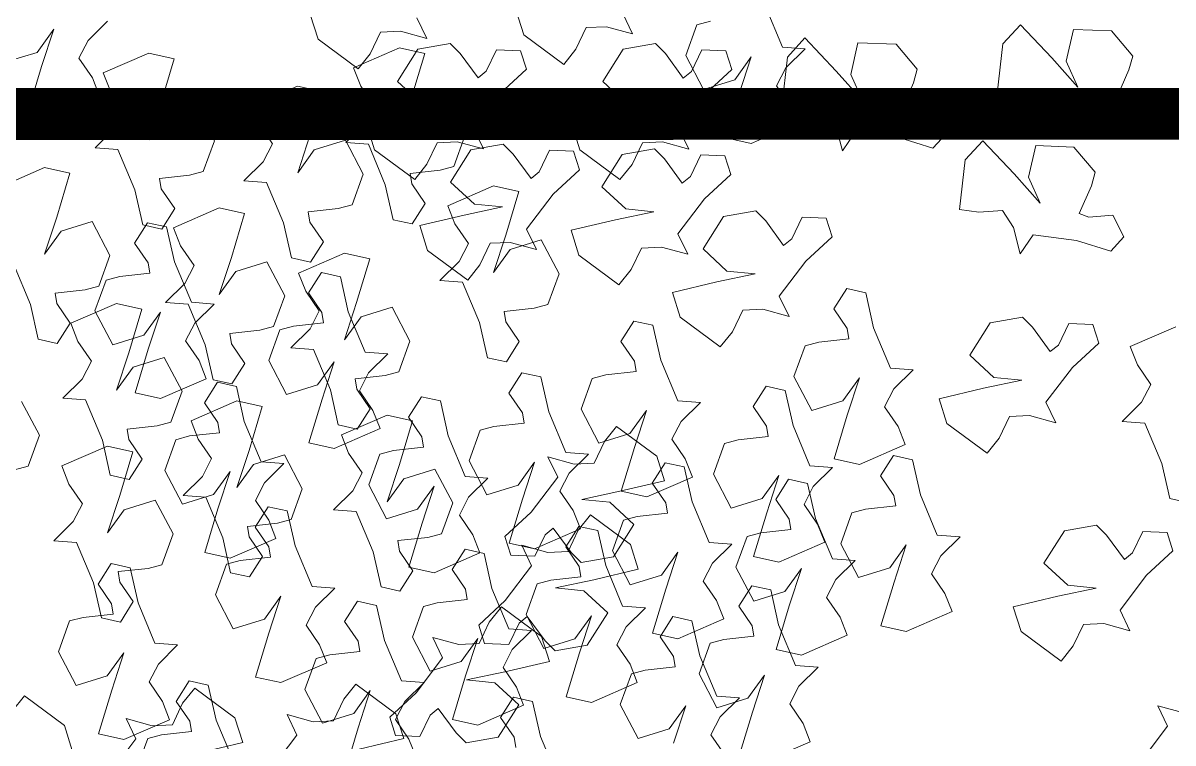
# Model space of a CAD drawing. Header units: metres. Extents: x 8 to 2416, y -346 to 476.
# Drawn here: x 218.993 to 219.658, y -224.018 to -223.601 of the extents above; entities that cross this region are included whole.
import ezdxf

# ---------------------------------------------------------------- set-up
doc = ezdxf.new("R2010")
doc.units = ezdxf.units.M
doc.linetypes.add('0', pattern=[0])
doc.layers.get('0').update_dxf_attribs({"color": 250, "linetype": '0', "lineweight": 20})
for name, color, linetype, lineweight in [('ARBOLES', 86, 'Continuous', 0), ('baños', 140, 'Continuous', 0), ('muros bajitos', 252, 'Continuous', 5)]:
    doc.layers.add(name, color=color, linetype=linetype, lineweight=lineweight)
doc.layers.add('REVESTIMIENTO EXTERIOR', color=7, linetype='Continuous', lineweight=5, true_color=0xffdebd)
doc.styles.get("Standard").update_dxf_attribs({"font": 'arial.ttf', "height": 0.1875})

# ---------------------------------------------------------------- blocks, each defined once
blk = doc.blocks.new('TREES')
at = {"layer": 'ARBOLES', "color": 252, "true_color": 0x8da178}
for p, q in [((0.05666, 0.07381), (0.0601, 0.07791)), ((0.11789, 0.07807), (0.10928, 0.07333)), ((0.12298, 0.07743), (0.11789, 0.07807)), ((0.12121, 0.0686), (0.12298, 0.07743)), ((0.04686, 0.07052), (0.04969, 0.07535)), ((0.04969, 0.07535), (0.04799, 0.06782)), ((0.05517, 0.07013), (0.05666, 0.07381)), ((0.10928, 0.07333), (0.11102, 0.06989)), ((0.04093, 0.06805), (0.04686, 0.07052)), ((0.06883, 0.07244), (0.06021, 0.0677)), ((0.07391, 0.0718), (0.06883, 0.07244)), ((0.07214, 0.06297), (0.07391, 0.0718)), ((0.02182, 0.06829), (0.01428, 0.06788)), ((0.02641, 0.06375), (0.02182, 0.06829)), ((0.05818, 0.06652), (0.05517, 0.07013)), ((0.09863, 0.06869), (0.09001, 0.06395)), ((0.10372, 0.06805), (0.09863, 0.06869)), ((0.10194, 0.05922), (0.10372, 0.06805)), ((0.11102, 0.06989), (0.11402, 0.06628)), ((0.1195, 0.06106), (0.12121, 0.0686)), ((0.12826, 0.06836), (0.12234, 0.06589)), ((0.13238, 0.06204), (0.12826, 0.06836)), ((-0.04252, 0.05906), (-0.0466, 0.06668)), ((0.00379, 0.06784), (0.00069, 0.06375)), ((0.01055, 0.06189), (0.00379, 0.06784)), ((0.01428, 0.06788), (0.01346, 0.06151)), ((0.04799, 0.06782), (0.04621, 0.05899)), ((0.05991, 0.06309), (0.05818, 0.06652)), ((0.06021, 0.0677), (0.06195, 0.06427)), ((0.11402, 0.06628), (0.11254, 0.0626)), ((0.12234, 0.06589), (0.1195, 0.06106)), ((0.00069, 0.06375), (0.00049, 0.05392)), ((0.02594, 0.061), (0.02641, 0.06375)), ((0.06195, 0.06427), (0.06496, 0.06066)), ((0.09001, 0.06395), (0.09175, 0.06052)), ((-0.09551, 0.06143), (-0.09352, 0.05671)), ((-0.07218, 0.05887), (-0.07449, 0.06271)), ((-0.0597, 0.06185), (-0.06133, 0.05561)), ((-0.05708, 0.06282), (-0.0597, 0.06185)), ((-0.03826, 0.06127), (-0.04136, 0.05718)), ((-0.0315, 0.05532), (-0.03826, 0.06127)), ((-0.02777, 0.06131), (-0.02859, 0.05494)), ((-0.02023, 0.06172), (-0.02777, 0.06131)), ((-0.01564, 0.05718), (-0.02023, 0.06172)), ((0.01622, 0.05665), (0.01055, 0.06189)), ((0.01346, 0.06151), (0.01622, 0.05665)), ((0.0513, 0.05835), (0.05991, 0.06309)), ((0.07044, 0.05544), (0.07214, 0.06297)), ((0.07919, 0.06274), (0.07327, 0.06027)), ((0.08332, 0.05641), (0.07919, 0.06274)), ((0.11254, 0.0626), (0.1091, 0.0585)), ((0.13075, 0.0558), (0.13238, 0.06204)), ((-0.083, 0.05484), (-0.08138, 0.05925)), ((-0.08138, 0.05925), (-0.07745, 0.0598)), ((-0.07745, 0.0598), (-0.07218, 0.05887)), ((-0.03804, 0.05914), (-0.04252, 0.05906)), ((-0.04148, 0.05504), (-0.03804, 0.05914)), ((0.02406, 0.05535), (0.02594, 0.061)), ((0.04621, 0.05899), (0.0513, 0.05835)), ((0.06496, 0.06066), (0.06347, 0.05698)), ((0.07327, 0.06027), (0.07044, 0.05544)), ((0.09175, 0.06052), (0.09476, 0.05691)), ((0.10024, 0.05169), (0.10194, 0.05922)), ((0.109, 0.05899), (0.10307, 0.05652)), ((0.11312, 0.05266), (0.109, 0.05899)), ((-0.13581, 0.05674), (-0.13382, 0.05201)), ((-0.11248, 0.05417), (-0.1148, 0.05801)), ((-0.09352, 0.05671), (-0.08511, 0.05162)), ((-0.06751, 0.05739), (-0.07373, 0.05568)), ((-0.06536, 0.05561), (-0.06751, 0.05739)), ((-0.05831, 0.05701), (-0.05993, 0.0526)), ((-0.05355, 0.05726), (-0.05831, 0.05701)), ((-0.05206, 0.05373), (-0.05355, 0.05726)), ((-0.04136, 0.05718), (-0.04156, 0.04735)), ((-0.01611, 0.05443), (-0.01564, 0.05718)), ((0.06347, 0.05698), (0.06003, 0.05288)), ((0.09476, 0.05691), (0.09327, 0.05323)), ((0.1091, 0.0585), (0.11358, 0.05859)), ((0.11358, 0.05859), (0.11766, 0.05097)), ((-0.1233, 0.05014), (-0.12168, 0.05455)), ((-0.12168, 0.05455), (-0.11775, 0.0551)), ((-0.11775, 0.0551), (-0.11248, 0.05417)), ((-0.08511, 0.05162), (-0.083, 0.05484)), ((-0.07373, 0.05568), (-0.07715, 0.04895)), ((-0.0614, 0.05115), (-0.06536, 0.05561)), ((-0.06133, 0.05561), (-0.0572, 0.04928)), ((-0.05128, 0.05175), (-0.04845, 0.05658)), ((-0.04845, 0.05658), (-0.05015, 0.04905)), ((-0.04297, 0.05136), (-0.04148, 0.05504)), ((-0.02583, 0.05007), (-0.0315, 0.05532)), ((-0.02859, 0.05494), (-0.02583, 0.05007)), ((-0.01799, 0.04878), (-0.01611, 0.05443)), ((0.00433, 0.05371), (0.00896, 0.05451)), ((0.00896, 0.05451), (0.0114, 0.05138)), ((0.02605, 0.0548), (0.02406, 0.05535)), ((0.03068, 0.0556), (0.02605, 0.0548)), ((0.03328, 0.0516), (0.03068, 0.0556)), ((0.08168, 0.05017), (0.08332, 0.05641)), ((0.10307, 0.05652), (0.10024, 0.05169)), ((0.1223, 0.05363), (0.12814, 0.05482)), ((0.12814, 0.05482), (0.13075, 0.0558)), ((-0.10781, 0.05364), (-0.11403, 0.05193)), ((-0.10566, 0.05186), (-0.10781, 0.05364)), ((-0.09861, 0.05326), (-0.10023, 0.04885)), ((-0.09385, 0.05351), (-0.09861, 0.05326)), ((-0.09236, 0.04998), (-0.09385, 0.05351)), ((-0.05993, 0.0526), (-0.0614, 0.05115)), ((-0.05678, 0.04846), (-0.05206, 0.05373)), ((0.00049, 0.05392), (0.00433, 0.05371)), ((0.06003, 0.05288), (0.06451, 0.05297)), ((0.06451, 0.05297), (0.06859, 0.04534)), ((0.09327, 0.05323), (0.08983, 0.04913)), ((0.11149, 0.04642), (0.11312, 0.05266)), ((0.12282, 0.05162), (0.1223, 0.05363)), ((0.13893, 0.05273), (0.13031, 0.04799)), ((0.14402, 0.05209), (0.13893, 0.05273)), ((-0.13382, 0.05201), (-0.12541, 0.04692)), ((-0.12541, 0.04692), (-0.1233, 0.05014)), ((-0.11403, 0.05193), (-0.11745, 0.0452)), ((-0.1017, 0.0474), (-0.10566, 0.05186)), ((-0.09708, 0.04471), (-0.09236, 0.04998)), ((-0.0572, 0.04928), (-0.05128, 0.05175)), ((-0.03996, 0.04775), (-0.04297, 0.05136)), ((0.0114, 0.05138), (0.01324, 0.04635)), ((0.01324, 0.04635), (0.0154, 0.05028)), ((0.0154, 0.05028), (0.02404, 0.05)), ((0.02404, 0.05), (0.03096, 0.04854)), ((0.03096, 0.04854), (0.03328, 0.0516)), ((0.07907, 0.0492), (0.08168, 0.05017)), ((0.11766, 0.05097), (0.11986, 0.04424)), ((0.12583, 0.04801), (0.12282, 0.05162)), ((0.14224, 0.04326), (0.14402, 0.05209)), ((-0.10023, 0.04885), (-0.1017, 0.0474)), ((-0.07715, 0.04895), (-0.07204, 0.04505)), ((-0.06134, 0.04112), (-0.05678, 0.04846)), ((-0.05015, 0.04905), (-0.05193, 0.04022)), ((-0.03822, 0.04432), (-0.03996, 0.04775)), ((-0.03772, 0.04714), (-0.03309, 0.04794)), ((-0.03309, 0.04794), (-0.03065, 0.04481)), ((-0.016, 0.04822), (-0.01799, 0.04878)), ((-0.01137, 0.04902), (-0.016, 0.04822)), ((-0.00877, 0.04502), (-0.01137, 0.04902)), ((0.05043, 0.04803), (0.04181, 0.04329)), ((0.05551, 0.04739), (0.05043, 0.04803)), ((0.07323, 0.048), (0.07907, 0.0492)), ((0.07375, 0.046), (0.07323, 0.048)), ((0.08983, 0.04913), (0.09431, 0.04922)), ((0.09431, 0.04922), (0.09839, 0.04159)), ((0.12366, 0.04377), (0.12583, 0.04801)), ((0.13031, 0.04799), (0.13205, 0.04455)), ((-0.04156, 0.04735), (-0.03772, 0.04714)), ((0.05374, 0.03856), (0.05551, 0.04739)), ((0.07676, 0.04239), (0.07375, 0.046)), ((0.10303, 0.04425), (0.10887, 0.04545)), ((0.10887, 0.04545), (0.11149, 0.04642)), ((-0.11745, 0.0452), (-0.11235, 0.0413)), ((-0.10164, 0.03737), (-0.09708, 0.04471)), ((-0.06645, 0.04501), (-0.07382, 0.04272)), ((-0.07204, 0.04505), (-0.06645, 0.04501)), ((-0.04684, 0.03958), (-0.03822, 0.04432)), ((-0.03065, 0.04481), (-0.02881, 0.03978)), ((-0.02881, 0.03978), (-0.02665, 0.04371)), ((-0.02665, 0.04371), (-0.01801, 0.04343)), ((-0.01801, 0.04343), (-0.01109, 0.04197)), ((-0.01109, 0.04197), (-0.00877, 0.04502)), ((-0.00146, 0.04438), (-0.00456, 0.04029)), ((0.0053, 0.03842), (-0.00146, 0.04438)), ((0.00903, 0.04442), (0.00821, 0.03805)), ((0.01657, 0.04482), (0.00903, 0.04442)), ((0.02116, 0.04029), (0.01657, 0.04482)), ((0.06859, 0.04534), (0.07079, 0.03862)), ((0.08548, 0.04333), (0.07686, 0.03859)), ((0.09057, 0.04269), (0.08548, 0.04333)), ((0.10355, 0.04225), (0.10303, 0.04425)), ((0.11986, 0.04424), (0.12366, 0.04377)), ((0.13205, 0.04455), (0.13506, 0.04094)), ((0.14054, 0.03572), (0.14224, 0.04326)), ((-0.10675, 0.04126), (-0.11412, 0.03897)), ((-0.11235, 0.0413), (-0.10675, 0.04126)), ((-0.07382, 0.04272), (-0.08236, 0.03984)), ((-0.05903, 0.03728), (-0.06134, 0.04112)), ((0.07459, 0.03814), (0.07676, 0.04239)), ((0.08879, 0.03386), (0.09057, 0.04269)), ((0.09839, 0.04159), (0.10059, 0.03487)), ((0.10656, 0.03864), (0.10355, 0.04225)), ((0.13506, 0.04094), (0.13357, 0.03726)), ((0.1493, 0.04302), (0.14337, 0.04055)), ((0.15342, 0.0367), (0.1493, 0.04302)), ((-0.11412, 0.03897), (-0.12266, 0.03609)), ((-0.08236, 0.03984), (-0.08037, 0.03512)), ((-0.05193, 0.04022), (-0.04684, 0.03958)), ((-0.00456, 0.04029), (-0.00476, 0.03046)), ((0.02069, 0.03754), (0.02116, 0.04029)), ((0.05203, 0.03103), (0.05374, 0.03856)), ((0.07079, 0.03862), (0.07459, 0.03814)), ((0.07686, 0.03859), (0.0786, 0.03516)), ((0.10439, 0.03439), (0.10656, 0.03864)), ((0.14337, 0.04055), (0.14054, 0.03572)), ((-0.09933, 0.03353), (-0.10164, 0.03737)), ((-0.06576, 0.03674), (-0.07198, 0.03504)), ((-0.06985, 0.03325), (-0.06823, 0.03766)), ((-0.06823, 0.03766), (-0.0643, 0.03821)), ((-0.06361, 0.03497), (-0.06576, 0.03674)), ((-0.0643, 0.03821), (-0.05903, 0.03728)), ((-0.05656, 0.03637), (-0.05818, 0.03196)), ((-0.0518, 0.03662), (-0.05656, 0.03637)), ((-0.05031, 0.03308), (-0.0518, 0.03662)), ((0.01097, 0.03318), (0.0053, 0.03842)), ((0.00821, 0.03805), (0.01097, 0.03318)), ((0.01881, 0.03188), (0.02069, 0.03754)), ((0.06079, 0.03833), (0.05487, 0.03585)), ((0.06491, 0.032), (0.06079, 0.03833)), ((0.1109, 0.03676), (0.10228, 0.03202)), ((0.11598, 0.03612), (0.1109, 0.03676)), ((0.13357, 0.03726), (0.13013, 0.03316)), ((0.15179, 0.03046), (0.15342, 0.0367)), ((-0.12266, 0.03609), (-0.12067, 0.03137)), ((-0.10853, 0.03391), (-0.1046, 0.03446)), ((-0.1046, 0.03446), (-0.09933, 0.03353)), ((-0.09554, 0.03487), (-0.10176, 0.03316)), ((-0.09339, 0.03309), (-0.09554, 0.03487)), ((-0.08634, 0.03449), (-0.08796, 0.03009)), ((-0.08158, 0.03474), (-0.08634, 0.03449)), ((-0.08009, 0.03121), (-0.08158, 0.03474)), ((-0.08037, 0.03512), (-0.07195, 0.03003)), ((-0.07198, 0.03504), (-0.0754, 0.0283)), ((-0.05965, 0.03051), (-0.06361, 0.03497)), ((0.05487, 0.03585), (0.05203, 0.03103)), ((0.0786, 0.03516), (0.08161, 0.03155)), ((0.10059, 0.03487), (0.10439, 0.03439)), ((0.11421, 0.02729), (0.11598, 0.03612)), ((-0.11015, 0.0295), (-0.10853, 0.03391)), ((-0.10176, 0.03316), (-0.10518, 0.02643)), ((-0.08944, 0.02863), (-0.09339, 0.03309)), ((-0.07195, 0.03003), (-0.06985, 0.03325)), ((-0.05818, 0.03196), (-0.05965, 0.03051)), ((-0.05503, 0.02782), (-0.05031, 0.03308)), ((0.02081, 0.03133), (0.01881, 0.03188)), ((0.02543, 0.03213), (0.02081, 0.03133)), ((0.02803, 0.02813), (0.02543, 0.03213)), ((0.06328, 0.02576), (0.06491, 0.032)), ((0.08709, 0.02633), (0.08879, 0.03386)), ((0.09584, 0.03363), (0.08992, 0.03116)), ((0.09997, 0.0273), (0.09584, 0.03363)), ((0.10228, 0.03202), (0.10402, 0.02859)), ((0.13013, 0.03316), (0.13461, 0.03325)), ((0.13461, 0.03325), (0.13869, 0.02563)), ((-0.12067, 0.03137), (-0.11226, 0.02628)), ((-0.11226, 0.02628), (-0.11015, 0.0295)), ((-0.08796, 0.03009), (-0.08944, 0.02863)), ((-0.08481, 0.02594), (-0.08009, 0.03121)), ((-0.00476, 0.03046), (-0.00092, 0.03025)), ((-0.00092, 0.03025), (0.00371, 0.03105)), ((0.00371, 0.03105), (0.00615, 0.02792)), ((0.08161, 0.03155), (0.08012, 0.02787)), ((0.08992, 0.03116), (0.08709, 0.02633)), ((0.14333, 0.02829), (0.14917, 0.02948)), ((0.14917, 0.02948), (0.15179, 0.03046)), ((-0.0754, 0.0283), (-0.07029, 0.02441)), ((-0.05959, 0.02047), (-0.05503, 0.02782)), ((0.00615, 0.02792), (0.00799, 0.02289)), ((0.02571, 0.02508), (0.02803, 0.02813)), ((0.04611, 0.02855), (0.05019, 0.02093)), ((0.08012, 0.02787), (0.07668, 0.02377)), ((0.09833, 0.02106), (0.09997, 0.0273)), ((0.10402, 0.02859), (0.10703, 0.02498)), ((0.1125, 0.01976), (0.11421, 0.02729)), ((0.14385, 0.02628), (0.14333, 0.02829)), ((-0.10518, 0.02643), (-0.10008, 0.02253)), ((-0.08938, 0.0186), (-0.08481, 0.02594)), ((-0.04473, 0.0264), (-0.05095, 0.0247)), ((-0.04257, 0.02462), (-0.04473, 0.0264)), ((-0.03552, 0.02603), (-0.03714, 0.02162)), ((-0.03076, 0.02627), (-0.03552, 0.02603)), ((-0.02927, 0.02274), (-0.03076, 0.02627)), ((0.00799, 0.02289), (0.01015, 0.02681)), ((0.01015, 0.02681), (0.01879, 0.02653)), ((0.01879, 0.02653), (0.02571, 0.02508)), ((0.06067, 0.02478), (0.06328, 0.02576)), ((0.10703, 0.02498), (0.10554, 0.0213)), ((0.12126, 0.02706), (0.11534, 0.02459)), ((0.12538, 0.02073), (0.12126, 0.02706)), ((0.13869, 0.02563), (0.14089, 0.0189)), ((0.14686, 0.02267), (0.14385, 0.02628)), ((-0.0647, 0.02437), (-0.07207, 0.02208)), ((-0.07029, 0.02441), (-0.0647, 0.02437)), ((-0.05095, 0.0247), (-0.05436, 0.01796)), ((-0.03862, 0.02016), (-0.04257, 0.02462)), ((-0.03399, 0.01748), (-0.02927, 0.02274)), ((0.05483, 0.02359), (0.06067, 0.02478)), ((0.05535, 0.02159), (0.05483, 0.02359)), ((0.06708, 0.02269), (0.05846, 0.01795)), ((0.07217, 0.02205), (0.06708, 0.02269)), ((0.07668, 0.02377), (0.08116, 0.02386)), ((0.08116, 0.02386), (0.08524, 0.01623)), ((0.11534, 0.02459), (0.1125, 0.01976)), ((-0.09448, 0.0225), (-0.10186, 0.0202)), ((-0.10008, 0.02253), (-0.09448, 0.0225)), ((-0.07207, 0.02208), (-0.08061, 0.0192)), ((-0.05728, 0.01664), (-0.05959, 0.02047)), ((-0.03714, 0.02162), (-0.03862, 0.02016)), ((0.05019, 0.02093), (0.05239, 0.01421)), ((0.05836, 0.01798), (0.05535, 0.02159)), ((0.07039, 0.01322), (0.07217, 0.02205)), ((0.09572, 0.02009), (0.09833, 0.02106)), ((0.10554, 0.0213), (0.1021, 0.0172)), ((0.12375, 0.01449), (0.12538, 0.02073)), ((0.14469, 0.01843), (0.14686, 0.02267)), ((-0.10186, 0.0202), (-0.11039, 0.01733)), ((-0.08706, 0.01476), (-0.08938, 0.0186)), ((-0.08061, 0.0192), (-0.07862, 0.01447)), ((0.08988, 0.01889), (0.09572, 0.02009)), ((0.0904, 0.01689), (0.08988, 0.01889)), ((0.14089, 0.0189), (0.14469, 0.01843)), ((-0.11039, 0.01733), (-0.1084, 0.0126)), ((-0.0681, 0.01261), (-0.06648, 0.01701)), ((-0.06648, 0.01701), (-0.06255, 0.01757)), ((-0.06255, 0.01757), (-0.05728, 0.01664)), ((-0.05436, 0.01796), (-0.04926, 0.01407)), ((-0.03856, 0.01013), (-0.03399, 0.01748)), ((0.05619, 0.01373), (0.05836, 0.01798)), ((0.05846, 0.01795), (0.0602, 0.01452)), ((0.08524, 0.01623), (0.08744, 0.00951)), ((0.09341, 0.01328), (0.0904, 0.01689)), ((0.1021, 0.0172), (0.10658, 0.01729)), ((0.10658, 0.01729), (0.11066, 0.00966)), ((-0.09788, 0.01073), (-0.09626, 0.01514)), ((-0.09626, 0.01514), (-0.09233, 0.01569)), ((-0.09233, 0.01569), (-0.08706, 0.01476)), ((-0.07862, 0.01447), (-0.07021, 0.00938)), ((-0.04366, 0.01403), (-0.05104, 0.01174)), ((-0.04926, 0.01407), (-0.04366, 0.01403)), ((0.05239, 0.01421), (0.05619, 0.01373)), ((0.0602, 0.01452), (0.06321, 0.01091)), ((0.12114, 0.01352), (0.12375, 0.01449)), ((-0.16389, 0.01286), (-0.16606, 0.00861)), ((-0.16009, 0.01238), (-0.16389, 0.01286)), ((-0.15789, 0.00566), (-0.16009, 0.01238)), ((-0.1084, 0.0126), (-0.09999, 0.00751)), ((-0.07021, 0.00938), (-0.0681, 0.01261)), ((-0.05104, 0.01174), (-0.05957, 0.00886)), ((-0.02543, 0.01286), (-0.0276, 0.00861)), ((-0.02163, 0.01238), (-0.02543, 0.01286)), ((-0.01943, 0.00566), (-0.02163, 0.01238)), ((0.03991, 0.01142), (0.03129, 0.00668)), ((0.06869, 0.00569), (0.07039, 0.01322)), ((0.07744, 0.01299), (0.07152, 0.01052)), ((0.08157, 0.00666), (0.07744, 0.01299)), ((0.09124, 0.00903), (0.09341, 0.01328)), ((0.1153, 0.01232), (0.12114, 0.01352)), ((0.11582, 0.01032), (0.1153, 0.01232)), ((-0.09999, 0.00751), (-0.09788, 0.01073)), ((-0.03624, 0.0063), (-0.03856, 0.01013)), ((0.00959, 0.01046), (0.00337, 0.00875)), ((0.01174, 0.00868), (0.00959, 0.01046)), ((0.0188, 0.01008), (0.01717, 0.00567)), ((0.02356, 0.01033), (0.0188, 0.01008)), ((0.02504, 0.0068), (0.02356, 0.01033)), ((0.06321, 0.01091), (0.06172, 0.00723)), ((0.07152, 0.01052), (0.06869, 0.00569)), ((0.08744, 0.00951), (0.09124, 0.00903)), ((0.11066, 0.00966), (0.11286, 0.00294)), ((0.11883, 0.00671), (0.11582, 0.01032)), ((-0.16606, 0.00861), (-0.16305, 0.005)), ((-0.05957, 0.00886), (-0.05758, 0.00413)), ((-0.04544, 0.00667), (-0.04151, 0.00722)), ((-0.04151, 0.00722), (-0.03624, 0.0063)), ((-0.0276, 0.00861), (-0.02459, 0.005)), ((0.00337, 0.00875), (-0.00005, 0.00202)), ((0.0157, 0.00422), (0.01174, 0.00868)), ((0.06172, 0.00723), (0.05828, 0.00313)), ((0.16753, 0.00781), (0.16542, 0.00459)), ((0.17594, 0.00272), (0.16753, 0.00781)), ((-0.16305, 0.005), (-0.16253, 0.003)), ((-0.15381, -0.00196), (-0.15789, 0.00566)), ((-0.12884, 0.00629), (-0.13101, 0.00204)), ((-0.12504, 0.00581), (-0.12884, 0.00629)), ((-0.12284, -0.00091), (-0.12504, 0.00581)), ((-0.04706, 0.00226), (-0.04544, 0.00667)), ((-0.02459, 0.005), (-0.02407, 0.003)), ((-0.01535, -0.00196), (-0.01943, 0.00566)), ((0.01717, 0.00567), (0.0157, 0.00422)), ((0.02032, 0.00153), (0.02504, 0.0068)), ((0.03129, 0.00668), (0.03303, 0.00325)), ((0.07993, 0.00042), (0.08157, 0.00666)), ((0.09249, 0.00578), (0.08388, 0.00104)), ((0.09758, 0.00514), (0.09249, 0.00578)), ((0.09581, -0.00369), (0.09758, 0.00514)), ((0.12228, 0.00578), (0.11366, 0.00104)), ((0.11666, 0.00246), (0.11883, 0.00671)), ((0.12737, 0.00514), (0.12228, 0.00578)), ((0.12559, -0.00369), (0.12737, 0.00514)), ((0.16542, 0.00459), (0.1638, 0.00018)), ((-0.16253, 0.003), (-0.16837, 0.0018)), ((-0.06662, 0.00254), (-0.06879, -0.00171)), ((-0.06282, 0.00206), (-0.06662, 0.00254)), ((-0.05758, 0.00413), (-0.04917, -0.00096)), ((-0.02407, 0.003), (-0.02991, 0.0018)), ((0.03303, 0.00325), (0.03604, -0.00036)), ((0.05828, 0.00313), (0.06276, 0.00321)), ((0.06276, 0.00321), (0.06684, -0.00441)), ((0.11286, 0.00294), (0.11666, 0.00246)), ((0.17793, -0.00201), (0.17594, 0.00272)), ((-0.17098, 0.00083), (-0.17261, -0.00541)), ((-0.16837, 0.0018), (-0.17098, 0.00083)), ((-0.13101, 0.00204), (-0.128, -0.00157)), ((-0.06062, -0.00466), (-0.06282, 0.00206)), ((-0.04917, -0.00096), (-0.04706, 0.00226)), ((-0.03253, 0.00083), (-0.03416, -0.00541)), ((-0.02991, 0.0018), (-0.03253, 0.00083)), ((-0.00005, 0.00202), (0.00506, -0.00188)), ((0.01576, -0.00581), (0.02032, 0.00153)), ((0.0544, -0.00461), (0.05027, 0.00172)), ((0.07732, -0.00055), (0.07993, 0.00042)), ((0.08388, 0.00104), (0.08562, -0.0024)), ((0.11366, 0.00104), (0.1154, -0.0024)), ((0.1546, 0.00056), (0.15691, -0.00328)), ((0.15987, -0.00037), (0.1546, 0.00056)), ((0.1638, 0.00018), (0.15987, -0.00037)), ((-0.14933, -0.00188), (-0.15381, -0.00196)), ((-0.15277, -0.00598), (-0.14933, -0.00188)), ((-0.128, -0.00157), (-0.12748, -0.00357)), ((-0.11876, -0.00854), (-0.12284, -0.00091)), ((-0.06879, -0.00171), (-0.06578, -0.00532)), ((-0.01087, -0.00188), (-0.01535, -0.00196)), ((-0.01431, -0.00598), (-0.01087, -0.00188)), ((0.01066, -0.00192), (0.00328, -0.00421)), ((0.00506, -0.00188), (0.01066, -0.00192)), ((0.03604, -0.00036), (0.03455, -0.00404)), ((0.07148, -0.00175), (0.07732, -0.00055)), ((0.072, -0.00375), (0.07148, -0.00175)), ((0.16939, -0.00488), (0.17793, -0.00201)), ((-0.16257, -0.00927), (-0.15973, -0.00444)), ((-0.15973, -0.00444), (-0.16144, -0.01197)), ((-0.12748, -0.00357), (-0.13332, -0.00477)), ((-0.02411, -0.00927), (-0.02128, -0.00444)), ((-0.02128, -0.00444), (-0.02298, -0.01197)), ((0.00328, -0.00421), (-0.00526, -0.00709)), ((0.03455, -0.00404), (0.03111, -0.00814)), ((0.06684, -0.00441), (0.06904, -0.01113)), ((0.07501, -0.00736), (0.072, -0.00375)), ((0.08562, -0.0024), (0.08862, -0.00601)), ((0.0941, -0.01123), (0.09581, -0.00369)), ((0.10286, -0.00393), (0.09694, -0.0064)), ((0.10698, -0.01025), (0.10286, -0.00393)), ((0.1154, -0.0024), (0.11841, -0.00601)), ((0.12389, -0.01123), (0.12559, -0.00369)), ((0.13264, -0.00393), (0.12672, -0.0064)), ((0.13677, -0.01025), (0.13264, -0.00393)), ((0.15691, -0.00328), (0.15235, -0.01062)), ((-0.17261, -0.00541), (-0.16849, -0.01174)), ((-0.15426, -0.00966), (-0.15277, -0.00598)), ((-0.13593, -0.00574), (-0.13756, -0.01198)), ((-0.13332, -0.00477), (-0.13593, -0.00574)), ((-0.06578, -0.00532), (-0.06526, -0.00732)), ((-0.05654, -0.01229), (-0.06062, -0.00466)), ((-0.03416, -0.00541), (-0.03004, -0.01174)), ((-0.0158, -0.00966), (-0.01431, -0.00598)), ((0.01808, -0.00965), (0.01576, -0.00581)), ((0.05277, -0.01085), (0.0544, -0.00461)), ((0.06796, -0.00547), (0.05935, -0.01021)), ((0.07305, -0.00611), (0.06796, -0.00547)), ((0.07127, -0.01494), (0.07305, -0.00611)), ((0.08862, -0.00601), (0.08714, -0.00969)), ((0.09694, -0.0064), (0.0941, -0.01123)), ((0.11841, -0.00601), (0.11692, -0.00969)), ((0.12672, -0.0064), (0.12389, -0.01123)), ((0.16202, -0.00717), (0.16939, -0.00488)), ((-0.11428, -0.00845), (-0.11876, -0.00854)), ((-0.11772, -0.01255), (-0.11428, -0.00845)), ((-0.0711, -0.00852), (-0.07371, -0.00949)), ((-0.06526, -0.00732), (-0.0711, -0.00852)), ((-0.03945, -0.0078), (-0.04162, -0.01205)), ((-0.03565, -0.00828), (-0.03945, -0.0078)), ((-0.03345, -0.015), (-0.03565, -0.00828)), ((-0.00526, -0.00709), (-0.00327, -0.01181)), ((0.00887, -0.00927), (0.0128, -0.00872)), ((0.0128, -0.00872), (0.01808, -0.00965)), ((0.03111, -0.00814), (0.03559, -0.00805)), ((0.03559, -0.00805), (0.03967, -0.01568)), ((0.07284, -0.01161), (0.07501, -0.00736)), ((0.16762, -0.00721), (0.16202, -0.00717)), ((0.17272, -0.01111), (0.16762, -0.00721)), ((-0.16849, -0.01174), (-0.16257, -0.00927)), ((-0.15125, -0.01327), (-0.15426, -0.00966)), ((-0.12752, -0.01584), (-0.12468, -0.01101)), ((-0.12468, -0.01101), (-0.12639, -0.01854)), ((-0.08765, -0.00968), (-0.08982, -0.01393)), ((-0.08385, -0.01016), (-0.08765, -0.00968)), ((-0.08165, -0.01688), (-0.08385, -0.01016)), ((-0.07371, -0.00949), (-0.07534, -0.01573)), ((-0.03004, -0.01174), (-0.02411, -0.00927)), ((-0.01279, -0.01327), (-0.0158, -0.00966)), ((0.00725, -0.01368), (0.00887, -0.00927)), ((0.05015, -0.01182), (0.05277, -0.01085)), ((0.05935, -0.01021), (0.06108, -0.01365)), ((0.06904, -0.01113), (0.07284, -0.01161)), ((0.08714, -0.00969), (0.0837, -0.01379)), ((0.10535, -0.01649), (0.10698, -0.01025)), ((0.11692, -0.00969), (0.11348, -0.01379)), ((0.13514, -0.01649), (0.13677, -0.01025)), ((0.15235, -0.01062), (0.14763, -0.01589)), ((0.16403, -0.01003), (0.16192, -0.01325)), ((0.17244, -0.01512), (0.16403, -0.01003)), ((0.1693, -0.01784), (0.17272, -0.01111)), ((-0.16144, -0.01197), (-0.16321, -0.0208)), ((-0.14951, -0.0167), (-0.15125, -0.01327)), ((-0.13756, -0.01198), (-0.13344, -0.01831)), ((-0.1192, -0.01623), (-0.11772, -0.01255)), ((-0.05206, -0.0122), (-0.05654, -0.01229)), ((-0.0555, -0.0163), (-0.05206, -0.0122)), ((-0.04162, -0.01205), (-0.03861, -0.01566)), ((-0.02298, -0.01197), (-0.02476, -0.0208)), ((-0.01106, -0.0167), (-0.01279, -0.01327)), ((-0.00327, -0.01181), (0.00515, -0.0169)), ((0.1555, -0.01477), (0.15698, -0.01331)), ((0.15698, -0.01331), (0.16093, -0.01777)), ((0.16192, -0.01325), (0.1603, -0.01766)), ((-0.13344, -0.01831), (-0.12752, -0.01584)), ((-0.08982, -0.01393), (-0.08681, -0.01753)), ((-0.07534, -0.01573), (-0.07122, -0.02206)), ((-0.0653, -0.01959), (-0.06246, -0.01476)), ((-0.06246, -0.01476), (-0.06417, -0.02229)), ((-0.03861, -0.01566), (-0.03809, -0.01767)), ((-0.02937, -0.02263), (-0.03345, -0.015)), ((0.00515, -0.0169), (0.00725, -0.01368)), ((0.03967, -0.01568), (0.04187, -0.0224)), ((0.06108, -0.01365), (0.06409, -0.01725)), ((0.06957, -0.02248), (0.07127, -0.01494)), ((0.07833, -0.01517), (0.0724, -0.01765)), ((0.08245, -0.0215), (0.07833, -0.01517)), ((0.0837, -0.01379), (0.08818, -0.0137)), ((0.08818, -0.0137), (0.09226, -0.02132)), ((0.11348, -0.01379), (0.11796, -0.0137)), ((0.11796, -0.0137), (0.12204, -0.02132)), ((0.15388, -0.01917), (0.1555, -0.01477)), ((0.17443, -0.01985), (0.17244, -0.01512)), ((-0.15813, -0.02144), (-0.14951, -0.0167)), ((-0.14724, -0.01718), (-0.14941, -0.02142)), ((-0.14344, -0.01766), (-0.14724, -0.01718)), ((-0.14124, -0.02438), (-0.14344, -0.01766)), ((-0.1162, -0.01984), (-0.1192, -0.01623)), ((-0.10692, -0.01625), (-0.10909, -0.0205)), ((-0.10312, -0.01673), (-0.10692, -0.01625)), ((-0.10092, -0.02345), (-0.10312, -0.01673)), ((-0.08681, -0.01753), (-0.08629, -0.01954)), ((-0.07757, -0.0245), (-0.08165, -0.01688)), ((-0.05698, -0.01998), (-0.0555, -0.0163)), ((-0.03809, -0.01767), (-0.04393, -0.01886)), ((-0.01967, -0.02144), (-0.01106, -0.0167)), ((0.06409, -0.01725), (0.0626, -0.02093)), ((0.0724, -0.01765), (0.06957, -0.02248)), ((0.0969, -0.01866), (0.10274, -0.01747)), ((0.10274, -0.01747), (0.10535, -0.01649)), ((0.12668, -0.01866), (0.13252, -0.01747)), ((0.13252, -0.01747), (0.13514, -0.01649)), ((0.14763, -0.01589), (0.14912, -0.01942)), ((0.1511, -0.01728), (0.15341, -0.02112)), ((0.15637, -0.01821), (0.1511, -0.01728)), ((0.1603, -0.01766), (0.15637, -0.01821)), ((0.16093, -0.01777), (0.16308, -0.01955)), ((0.16308, -0.01955), (0.1693, -0.01784)), ((-0.12639, -0.01854), (-0.12816, -0.02737)), ((-0.11446, -0.02327), (-0.1162, -0.01984)), ((-0.08629, -0.01954), (-0.09213, -0.02073)), ((-0.07122, -0.02206), (-0.0653, -0.01959)), ((-0.05398, -0.02359), (-0.05698, -0.01998)), ((-0.04654, -0.01983), (-0.04818, -0.02607)), ((-0.04393, -0.01886), (-0.04654, -0.01983)), ((-0.01317, -0.01907), (-0.01533, -0.02332)), ((-0.00936, -0.01955), (-0.01317, -0.01907)), ((-0.00716, -0.02627), (-0.00936, -0.01955)), ((0.09742, -0.02067), (0.0969, -0.01866)), ((0.1272, -0.02067), (0.12668, -0.01866)), ((0.14912, -0.01942), (0.15388, -0.01917)), ((0.1659, -0.02272), (0.17443, -0.01985)), ((-0.16321, -0.0208), (-0.15813, -0.02144)), ((-0.14941, -0.02142), (-0.1464, -0.02503)), ((-0.10909, -0.0205), (-0.10608, -0.02411)), ((-0.09475, -0.02171), (-0.09638, -0.02795)), ((-0.09213, -0.02073), (-0.09475, -0.02171)), ((-0.06417, -0.02229), (-0.06594, -0.03112)), ((-0.02489, -0.02254), (-0.02937, -0.02263)), ((-0.02833, -0.02664), (-0.02489, -0.02254)), ((-0.02476, -0.0208), (-0.01967, -0.02144)), ((0.04187, -0.0224), (0.04567, -0.02288)), ((0.0626, -0.02093), (0.05916, -0.02504)), ((0.08082, -0.02774), (0.08245, -0.0215)), ((0.09226, -0.02132), (0.09446, -0.02804)), ((0.10043, -0.02428), (0.09742, -0.02067)), ((0.12204, -0.02132), (0.12424, -0.02804)), ((0.13021, -0.02428), (0.1272, -0.02067)), ((0.15341, -0.02112), (0.14885, -0.02846)), ((-0.13716, -0.032), (-0.14124, -0.02438)), ((-0.12307, -0.02801), (-0.11446, -0.02327)), ((-0.10608, -0.02411), (-0.10556, -0.02611)), ((-0.09684, -0.03107), (-0.10092, -0.02345)), ((-0.07309, -0.02441), (-0.07757, -0.0245)), ((-0.07653, -0.02852), (-0.07309, -0.02441)), ((-0.05785, -0.0247), (-0.06002, -0.02894)), ((-0.05405, -0.02517), (-0.05785, -0.0247)), ((-0.05224, -0.02702), (-0.05398, -0.02359)), ((-0.01533, -0.02332), (-0.01233, -0.02693)), ((0.09826, -0.02852), (0.10043, -0.02428)), ((0.12804, -0.02852), (0.13021, -0.02428)), ((0.15852, -0.02502), (0.1659, -0.02272)), ((-0.14588, -0.02704), (-0.15172, -0.02823)), ((-0.1464, -0.02503), (-0.14588, -0.02704)), ((-0.10556, -0.02611), (-0.1114, -0.0273)), ((-0.08633, -0.0318), (-0.0835, -0.02697)), ((-0.0835, -0.02697), (-0.0852, -0.03451)), ((-0.06085, -0.03176), (-0.05224, -0.02702)), ((-0.05185, -0.0319), (-0.05405, -0.02517)), ((-0.04818, -0.02607), (-0.04405, -0.0324)), ((-0.03813, -0.02993), (-0.0353, -0.0251)), ((-0.0353, -0.0251), (-0.037, -0.03263)), ((-0.03332, -0.02564), (-0.03548, -0.02989)), ((-0.02951, -0.02612), (-0.03332, -0.02564)), ((-0.02982, -0.03032), (-0.02833, -0.02664)), ((-0.02731, -0.03284), (-0.02951, -0.02612)), ((-0.01233, -0.02693), (-0.0118, -0.02893)), ((-0.00309, -0.0339), (-0.00716, -0.02627)), ((0.05916, -0.02504), (0.06364, -0.02495)), ((0.06364, -0.02495), (0.06772, -0.03257)), ((0.16412, -0.02505), (0.15852, -0.02502)), ((0.16922, -0.02895), (0.16412, -0.02505)), ((-0.15433, -0.02921), (-0.15596, -0.03545)), ((-0.15172, -0.02823), (-0.15433, -0.02921)), ((-0.12816, -0.02737), (-0.12307, -0.02801)), ((-0.11401, -0.02828), (-0.11564, -0.03452)), ((-0.1114, -0.0273), (-0.11401, -0.02828)), ((-0.09638, -0.02795), (-0.09226, -0.03427)), ((-0.07802, -0.0322), (-0.07653, -0.02852)), ((-0.06002, -0.02894), (-0.05701, -0.03255)), ((-0.0118, -0.02893), (-0.01764, -0.03013)), ((0.02799, -0.02897), (0.02177, -0.03068)), ((0.03015, -0.03075), (0.02799, -0.02897)), ((0.0372, -0.02935), (0.03558, -0.03376)), ((0.04196, -0.0291), (0.0372, -0.02935)), ((0.04344, -0.03263), (0.04196, -0.0291)), ((0.07236, -0.02991), (0.0782, -0.02872)), ((0.0782, -0.02872), (0.08082, -0.02774)), ((0.09446, -0.02804), (0.09826, -0.02852)), ((0.12424, -0.02804), (0.12804, -0.02852)), ((0.14885, -0.02846), (0.14413, -0.03373)), ((0.1658, -0.03568), (0.16922, -0.02895)), ((-0.09236, -0.03099), (-0.09684, -0.03107)), ((-0.0958, -0.03509), (-0.09236, -0.03099)), ((-0.06594, -0.03112), (-0.06085, -0.03176)), ((-0.04405, -0.0324), (-0.03813, -0.02993)), ((-0.03548, -0.02989), (-0.03248, -0.0335)), ((-0.02681, -0.03393), (-0.02982, -0.03032)), ((-0.02026, -0.0311), (-0.02189, -0.03734)), ((-0.01764, -0.03013), (-0.02026, -0.0311)), ((0.02177, -0.03068), (0.01835, -0.03741)), ((0.0341, -0.03521), (0.03015, -0.03075)), ((0.07288, -0.03192), (0.07236, -0.02991)), ((0.14826, -0.02975), (0.14615, -0.03297)), ((0.15667, -0.03484), (0.14826, -0.02975)), ((0.152, -0.03261), (0.15348, -0.03115)), ((0.15348, -0.03115), (0.15743, -0.03561)), ((-0.13268, -0.03191), (-0.13716, -0.032)), ((-0.13612, -0.03601), (-0.13268, -0.03191)), ((-0.1056, -0.03838), (-0.10276, -0.03355)), ((-0.10276, -0.03355), (-0.10447, -0.04108)), ((-0.09226, -0.03427), (-0.08633, -0.0318)), ((-0.07501, -0.0358), (-0.07802, -0.0322)), ((-0.05701, -0.03255), (-0.05649, -0.03456)), ((-0.04777, -0.03952), (-0.05185, -0.0319)), ((-0.037, -0.03263), (-0.03878, -0.04146)), ((-0.03248, -0.0335), (-0.03196, -0.03551)), ((-0.02324, -0.04047), (-0.02731, -0.03284)), ((-0.02507, -0.03736), (-0.02681, -0.03393)), ((0.0014, -0.03381), (-0.00309, -0.0339)), ((-0.00204, -0.03791), (0.0014, -0.03381)), ((0.03558, -0.03376), (0.0341, -0.03521)), ((0.03872, -0.0379), (0.04344, -0.03263)), ((0.06772, -0.03257), (0.06992, -0.03929)), ((0.07589, -0.03552), (0.07288, -0.03192)), ((0.14413, -0.03373), (0.14562, -0.03726)), ((0.14615, -0.03297), (0.14453, -0.03737)), ((0.15038, -0.03701), (0.152, -0.03261)), ((-0.15596, -0.03545), (-0.15184, -0.04177)), ((-0.14592, -0.0393), (-0.14308, -0.03447)), ((-0.14308, -0.03447), (-0.14479, -0.04201)), ((-0.1376, -0.03969), (-0.13612, -0.03601)), ((-0.11564, -0.03452), (-0.11152, -0.04085)), ((-0.09728, -0.03877), (-0.0958, -0.03509)), ((-0.0852, -0.03451), (-0.08698, -0.04334)), ((-0.07328, -0.03924), (-0.07501, -0.0358)), ((-0.06233, -0.03575), (-0.06495, -0.03673)), ((-0.05649, -0.03456), (-0.06233, -0.03575)), ((-0.03196, -0.03551), (-0.03779, -0.0367)), ((0.07372, -0.03977), (0.07589, -0.03552)), ((0.15866, -0.03956), (0.15667, -0.03484)), ((0.15743, -0.03561), (0.15958, -0.03739)), ((0.15958, -0.03739), (0.1658, -0.03568)), ((-0.11152, -0.04085), (-0.1056, -0.03838)), ((-0.06495, -0.03673), (-0.06658, -0.04297)), ((-0.04041, -0.03767), (-0.04204, -0.04391)), ((-0.03779, -0.0367), (-0.04041, -0.03767)), ((-0.03369, -0.0421), (-0.02507, -0.03736)), ((-0.02189, -0.03734), (-0.01777, -0.04367)), ((-0.01184, -0.0412), (-0.00901, -0.03637)), ((-0.00901, -0.03637), (-0.01072, -0.0439)), ((-0.00353, -0.04159), (-0.00204, -0.03791)), ((0.01835, -0.03741), (0.02346, -0.04131)), ((0.03416, -0.04524), (0.03872, -0.0379)), ((0.13533, -0.037), (0.13765, -0.04084)), ((0.1406, -0.03793), (0.13533, -0.037)), ((0.14453, -0.03737), (0.1406, -0.03793)), ((0.14562, -0.03726), (0.15038, -0.03701)), ((-0.15184, -0.04177), (-0.14592, -0.0393)), ((-0.1346, -0.0433), (-0.1376, -0.03969)), ((-0.13497, -0.04066), (-0.13714, -0.04491)), ((-0.13117, -0.04114), (-0.13497, -0.04066)), ((-0.09428, -0.04238), (-0.09728, -0.03877)), ((-0.08189, -0.04398), (-0.07328, -0.03924)), ((-0.07364, -0.03879), (-0.0758, -0.04304)), ((-0.06983, -0.03927), (-0.07364, -0.03879)), ((-0.06763, -0.04599), (-0.06983, -0.03927)), ((-0.04329, -0.03943), (-0.04777, -0.03952)), ((-0.04673, -0.04353), (-0.04329, -0.03943)), ((-0.01876, -0.04038), (-0.02324, -0.04047)), ((-0.02219, -0.04448), (-0.01876, -0.04038)), ((0.06992, -0.03929), (0.07372, -0.03977)), ((0.15013, -0.04244), (0.15866, -0.03956)), ((-0.14479, -0.04201), (-0.14656, -0.05084)), ((-0.12897, -0.04786), (-0.13117, -0.04114)), ((-0.10447, -0.04108), (-0.10624, -0.04991)), ((-0.09254, -0.04581), (-0.09428, -0.04238)), ((-0.0758, -0.04304), (-0.0728, -0.04664)), ((-0.06658, -0.04297), (-0.06245, -0.04929)), ((-0.05653, -0.04682), (-0.0537, -0.04199)), ((-0.0537, -0.04199), (-0.0554, -0.04953)), ((-0.03878, -0.04146), (-0.03369, -0.0421)), ((-0.03199, -0.04777), (-0.02916, -0.04294)), ((-0.02916, -0.04294), (-0.03087, -0.05048)), ((-0.01777, -0.04367), (-0.01184, -0.0412)), ((-0.00052, -0.0452), (-0.00353, -0.04159)), ((0.02906, -0.04135), (0.02168, -0.04364)), ((0.02346, -0.04131), (0.02906, -0.04135)), ((0.13765, -0.04084), (0.13308, -0.04818)), ((0.14275, -0.04473), (0.15013, -0.04244)), ((-0.13714, -0.04491), (-0.13413, -0.04852)), ((-0.13286, -0.04674), (-0.1346, -0.0433)), ((-0.08698, -0.04334), (-0.08189, -0.04398)), ((-0.04822, -0.04721), (-0.04673, -0.04353)), ((-0.04204, -0.04391), (-0.03792, -0.05024)), ((-0.02368, -0.04816), (-0.02219, -0.04448)), ((-0.01072, -0.0439), (-0.01249, -0.05273)), ((0.00121, -0.04863), (-0.00052, -0.0452)), ((0.02168, -0.04364), (0.01314, -0.04652)), ((0.03648, -0.04908), (0.03416, -0.04524)), ((0.14835, -0.04477), (0.14275, -0.04473)), ((0.15345, -0.04866), (0.14835, -0.04477)), ((-0.14147, -0.05148), (-0.13286, -0.04674)), ((-0.10116, -0.05055), (-0.09254, -0.04581)), ((-0.09554, -0.04536), (-0.0977, -0.04961)), ((-0.09173, -0.04584), (-0.09554, -0.04536)), ((-0.08953, -0.05256), (-0.09173, -0.04584)), ((-0.0728, -0.04664), (-0.07227, -0.04865)), ((-0.06356, -0.05361), (-0.06763, -0.04599)), ((-0.06245, -0.04929), (-0.05653, -0.04682)), ((-0.04521, -0.05082), (-0.04822, -0.04721)), ((-0.03859, -0.04723), (-0.04075, -0.05148)), ((-0.03478, -0.04771), (-0.03859, -0.04723)), ((0.01314, -0.04652), (0.01514, -0.05124)), ((0.12109, -0.04759), (0.11899, -0.05081)), ((0.1295, -0.05268), (0.12109, -0.04759)), ((-0.13413, -0.04852), (-0.13361, -0.05052)), ((-0.12489, -0.05549), (-0.12897, -0.04786)), ((-0.0977, -0.04961), (-0.0947, -0.05321)), ((-0.07811, -0.04984), (-0.08073, -0.05082)), ((-0.07227, -0.04865), (-0.07811, -0.04984)), ((-0.0554, -0.04953), (-0.05718, -0.05836)), ((-0.03792, -0.05024), (-0.03199, -0.04777)), ((-0.03258, -0.05443), (-0.03478, -0.04771)), ((-0.02067, -0.05177), (-0.02368, -0.04816)), ((-0.0074, -0.05337), (0.00121, -0.04863)), ((0.02565, -0.05311), (0.02727, -0.0487)), ((0.02727, -0.0487), (0.03121, -0.04815)), ((0.03121, -0.04815), (0.03648, -0.04908)), ((0.13308, -0.04818), (0.12836, -0.05344)), ((0.15004, -0.0554), (0.15345, -0.04866)), ((-0.14656, -0.05084), (-0.14147, -0.05148)), ((-0.13945, -0.05172), (-0.14207, -0.05269)), ((-0.13361, -0.05052), (-0.13945, -0.05172)), ((-0.10624, -0.04991), (-0.10116, -0.05055)), ((-0.08073, -0.05082), (-0.08236, -0.05706)), ((-0.04347, -0.05426), (-0.04521, -0.05082)), ((-0.04075, -0.05148), (-0.03774, -0.05509)), ((-0.03087, -0.05048), (-0.03264, -0.0593)), ((-0.01894, -0.0552), (-0.02067, -0.05177)), ((0.01514, -0.05124), (0.02355, -0.05633)), ((0.08956, -0.05134), (0.08745, -0.05456)), ((0.09797, -0.05643), (0.08956, -0.05134)), ((0.11899, -0.05081), (0.11737, -0.05521)), ((0.13623, -0.05232), (0.13771, -0.05087)), ((0.13771, -0.05087), (0.14166, -0.05533)), ((-0.14207, -0.05269), (-0.1437, -0.05893)), ((-0.0947, -0.05321), (-0.09417, -0.05522)), ((-0.08546, -0.06018), (-0.08953, -0.05256)), ((-0.05907, -0.05352), (-0.06356, -0.05361)), ((-0.06251, -0.05762), (-0.05907, -0.05352)), ((-0.05209, -0.059), (-0.04347, -0.05426)), ((-0.01249, -0.05273), (-0.0074, -0.05337)), ((0.02355, -0.05633), (0.02565, -0.05311)), ((0.12836, -0.05344), (0.12985, -0.05698)), ((0.1315, -0.0574), (0.1295, -0.05268)), ((0.13461, -0.05673), (0.13623, -0.05232)), ((-0.16476, -0.05473), (-0.16692, -0.05898)), ((-0.16095, -0.05521), (-0.16476, -0.05473)), ((-0.15875, -0.06193), (-0.16095, -0.05521)), ((-0.12041, -0.0554), (-0.12489, -0.05549)), ((-0.12385, -0.0595), (-0.12041, -0.0554)), ((-0.10001, -0.05641), (-0.10263, -0.05739)), ((-0.09417, -0.05522), (-0.10001, -0.05641)), ((-0.07231, -0.06091), (-0.06948, -0.05608)), ((-0.06948, -0.05608), (-0.07119, -0.06362)), ((-0.05349, -0.05473), (-0.05565, -0.05898)), ((-0.04968, -0.05521), (-0.05349, -0.05473)), ((-0.04748, -0.06193), (-0.04968, -0.05521)), ((-0.03774, -0.05509), (-0.03722, -0.0571)), ((-0.02851, -0.06206), (-0.03258, -0.05443)), ((-0.02755, -0.05994), (-0.01894, -0.0552)), ((0.05626, -0.05603), (0.05415, -0.05925)), ((0.06467, -0.06112), (0.05626, -0.05603)), ((0.08745, -0.05456), (0.08583, -0.05896)), ((0.09996, -0.06115), (0.09797, -0.05643)), ((0.10816, -0.05484), (0.11048, -0.05868)), ((0.11343, -0.05577), (0.10816, -0.05484)), ((0.11737, -0.05521), (0.11343, -0.05577)), ((0.14166, -0.05533), (0.14381, -0.05711)), ((0.14381, -0.05711), (0.15004, -0.0554)), ((-0.1437, -0.05893), (-0.13957, -0.06526)), ((-0.13365, -0.06279), (-0.13082, -0.05796)), ((-0.13082, -0.05796), (-0.13252, -0.06549)), ((-0.11569, -0.05756), (-0.11785, -0.0618)), ((-0.11188, -0.05803), (-0.11569, -0.05756)), ((-0.10968, -0.06476), (-0.11188, -0.05803)), ((-0.10263, -0.05739), (-0.10426, -0.06363)), ((-0.08236, -0.05706), (-0.07824, -0.06338)), ((-0.064, -0.06131), (-0.06251, -0.05762)), ((-0.05718, -0.05836), (-0.05209, -0.059)), ((-0.04306, -0.05829), (-0.04568, -0.05926)), ((-0.03722, -0.0571), (-0.04306, -0.05829)), ((0.07663, -0.05859), (0.07895, -0.06243)), ((0.0819, -0.05952), (0.07663, -0.05859)), ((0.11048, -0.05868), (0.10592, -0.06602)), ((0.12296, -0.06028), (0.1315, -0.0574)), ((0.12985, -0.05698), (0.13461, -0.05673)), ((-0.16692, -0.05898), (-0.16391, -0.06259)), ((-0.12534, -0.06318), (-0.12385, -0.0595)), ((-0.08097, -0.06009), (-0.08546, -0.06018)), ((-0.08441, -0.0642), (-0.08097, -0.06009)), ((-0.07824, -0.06338), (-0.07231, -0.06091)), ((-0.05565, -0.05898), (-0.05265, -0.06259)), ((-0.04568, -0.05926), (-0.04731, -0.0655)), ((-0.03264, -0.0593), (-0.02755, -0.05994)), ((0.06666, -0.06585), (0.06467, -0.06112)), ((0.08583, -0.05896), (0.0819, -0.05952)), ((0.09143, -0.06403), (0.09996, -0.06115)), ((-0.16391, -0.06259), (-0.16339, -0.06459)), ((-0.15468, -0.06956), (-0.15875, -0.06193)), ((-0.13957, -0.06526), (-0.13365, -0.06279)), ((-0.12233, -0.06679), (-0.12534, -0.06318)), ((-0.11785, -0.0618), (-0.11485, -0.06541)), ((-0.09421, -0.06748), (-0.09138, -0.06266)), ((-0.09138, -0.06266), (-0.09309, -0.07019)), ((-0.06099, -0.06491), (-0.064, -0.06131)), ((-0.05265, -0.06259), (-0.05212, -0.06459)), ((-0.04341, -0.06956), (-0.04748, -0.06193)), ((-0.02402, -0.06197), (-0.02851, -0.06206)), ((-0.02746, -0.06607), (-0.02402, -0.06197)), ((0.04333, -0.06329), (0.04565, -0.06712)), ((0.0486, -0.06421), (0.04333, -0.06329)), ((0.07895, -0.06243), (0.07438, -0.06977)), ((-0.16339, -0.06459), (-0.16923, -0.06579)), ((-0.13252, -0.06549), (-0.1343, -0.07432)), ((-0.11485, -0.06541), (-0.11432, -0.06742)), ((-0.10561, -0.07238), (-0.10968, -0.06476)), ((-0.10426, -0.06363), (-0.10014, -0.06996)), ((-0.0859, -0.06788), (-0.08441, -0.0642)), ((-0.07119, -0.06362), (-0.07296, -0.07245)), ((-0.05926, -0.06835), (-0.06099, -0.06491)), ((-0.05212, -0.06459), (-0.05796, -0.06579)), ((-0.04731, -0.0655), (-0.04319, -0.07183)), ((-0.03726, -0.06936), (-0.03443, -0.06453)), ((-0.03443, -0.06453), (-0.03613, -0.07207)), ((-0.17185, -0.06676), (-0.17348, -0.073)), ((-0.16923, -0.06579), (-0.17185, -0.06676)), ((-0.12059, -0.07022), (-0.12233, -0.06679)), ((-0.11432, -0.06742), (-0.12016, -0.06861)), ((-0.10014, -0.06996), (-0.09421, -0.06748)), ((-0.08289, -0.07148), (-0.0859, -0.06788)), ((-0.06058, -0.06676), (-0.06221, -0.073)), ((-0.05796, -0.06579), (-0.06058, -0.06676)), ((-0.02895, -0.06975), (-0.02746, -0.06607)), ((0.04565, -0.06712), (0.04108, -0.07447)), ((-0.15019, -0.06947), (-0.15468, -0.06956)), ((-0.15363, -0.07357), (-0.15019, -0.06947)), ((-0.12921, -0.07496), (-0.12059, -0.07022)), ((-0.12278, -0.06958), (-0.12441, -0.07583)), ((-0.12016, -0.06861), (-0.12278, -0.06958)), ((-0.09309, -0.07019), (-0.09486, -0.07902)), ((-0.06787, -0.07309), (-0.05926, -0.06835)), ((-0.03892, -0.06947), (-0.04341, -0.06956)), ((-0.04319, -0.07183), (-0.03726, -0.06936)), ((-0.04236, -0.07357), (-0.03892, -0.06947)), ((-0.02594, -0.07336), (-0.02895, -0.06975)), ((-0.16343, -0.07686), (-0.1606, -0.07203)), ((-0.1606, -0.07203), (-0.1623, -0.07956)), ((-0.10113, -0.07229), (-0.10561, -0.07238)), ((-0.10456, -0.07639), (-0.10113, -0.07229)), ((-0.08116, -0.07492), (-0.08289, -0.07148)), ((-0.07296, -0.07245), (-0.06787, -0.07309)), ((-0.05216, -0.07686), (-0.04933, -0.07203)), ((-0.04933, -0.07203), (-0.05103, -0.07956)), ((-0.03613, -0.07207), (-0.03791, -0.08089)), ((-0.17348, -0.073), (-0.16936, -0.07933)), ((-0.15512, -0.07725), (-0.15363, -0.07357)), ((-0.1343, -0.07432), (-0.12921, -0.07496)), ((-0.08327, -0.07352), (-0.08544, -0.07777)), ((-0.07947, -0.074), (-0.08327, -0.07352)), ((-0.07727, -0.08072), (-0.07947, -0.074)), ((-0.06221, -0.073), (-0.05809, -0.07933)), ((-0.04385, -0.07725), (-0.04236, -0.07357)), ((-0.02421, -0.07679), (-0.02594, -0.07336)), ((-0.16936, -0.07933), (-0.16343, -0.07686)), ((-0.14724, -0.07632), (-0.14941, -0.08057)), ((-0.14344, -0.0768), (-0.14724, -0.07632)), ((-0.14124, -0.08352), (-0.14344, -0.0768)), ((-0.12441, -0.07583), (-0.12029, -0.08215)), ((-0.11436, -0.07968), (-0.11153, -0.07485)), ((-0.11153, -0.07485), (-0.11324, -0.08239)), ((-0.10605, -0.08007), (-0.10456, -0.07639)), ((-0.08977, -0.07966), (-0.08116, -0.07492)), ((-0.05809, -0.07933), (-0.05216, -0.07686)), ((-0.03282, -0.08153), (-0.02421, -0.07679)), ((-0.15211, -0.08086), (-0.15512, -0.07725)), ((-0.09486, -0.07902), (-0.08977, -0.07966)), ((-0.08544, -0.07777), (-0.08243, -0.08138)), ((-0.04084, -0.08086), (-0.04385, -0.07725)), ((-0.1623, -0.07956), (-0.16408, -0.08839)), ((-0.15038, -0.08429), (-0.15211, -0.08086)), ((-0.14941, -0.08057), (-0.1464, -0.08418)), ((-0.12029, -0.08215), (-0.11436, -0.07968)), ((-0.10304, -0.08368), (-0.10605, -0.08007)), ((-0.08243, -0.08138), (-0.08191, -0.08338)), ((-0.07319, -0.08835), (-0.07727, -0.08072)), ((-0.13716, -0.09115), (-0.14124, -0.08352)), ((-0.11324, -0.08239), (-0.11501, -0.09122)), ((-0.10131, -0.08711), (-0.10304, -0.08368)), ((-0.15899, -0.08903), (-0.15038, -0.08429)), ((-0.1464, -0.08418), (-0.14588, -0.08618)), ((-0.16408, -0.08839), (-0.15899, -0.08903)), ((-0.15433, -0.08835), (-0.15596, -0.09459)), ((-0.15172, -0.08738), (-0.15433, -0.08835)), ((-0.14588, -0.08618), (-0.15172, -0.08738))]:
    blk.add_line(p, q, dxfattribs=at)
blk = doc.blocks.new('PL BASE 2N NASAS 09')
at = {"layer": 'muros bajitos'}
blk.add_line((169.75597, -4.62913), (162.93976, -4.62913), dxfattribs=at)
at = {"layer": 'baños', "linetype": 'Continuous', "flags": 8}
for tag, p in [('MODELNUMBER', (167.1329, -5.63062, 0)), ('TRADENAME', (167.1329, -5.63066, 0)), ('MODELNUMBER', (168.30765, -5.63062, 0)), ('TRADENAME', (168.30765, -5.63066, 0)), ('PRODUCT', (167.1329, -5.6307, 0)), ('MATERIAL', (167.1329, -5.63074, 0)), ('PRODUCT', (168.30765, -5.6307, 0)), ('MATERIAL', (168.30765, -5.63074, 0))]:
    blk.add_attdef(tag, p, '', height=0.0000254, rotation=180.00008, dxfattribs=at)
blk = doc.blocks.new('PL MUEBLES 2N NASAS 09')
blk.add_blockref('PL BASE 2N NASAS 09', (49.91428, 62.71701))
at = {"layer": 'ARBOLES', "xscale": 2.935254890295517, "yscale": 2.935254890295517, "zscale": 2.935254890295517, "rotation": 354.6252016265699}
for p in [(219.49006, 57.9422), (218.79438, 57.93022)]:
    blk.add_blockref('TREES', p, dxfattribs=at)

msp = doc.modelspace()

# ---------------------------------------------------------------- linework, layer by layer
at = {"layer": 'REVESTIMIENTO EXTERIOR', "const_width": 0.03}
msp.add_lwpolyline([(219.72025, -223.65374), (212.89279, -223.65535)], dxfattribs=at)

# ---------------------------------------------------------------- block references
at = {"layer": 'REVESTIMIENTO EXTERIOR', "color": 30, "true_color": 0xf8991e}
msp.add_blockref('PL MUEBLES 2N NASAS 09', (0.05, -281.74161), dxfattribs=at)

doc.saveas('drawing.dxf')
